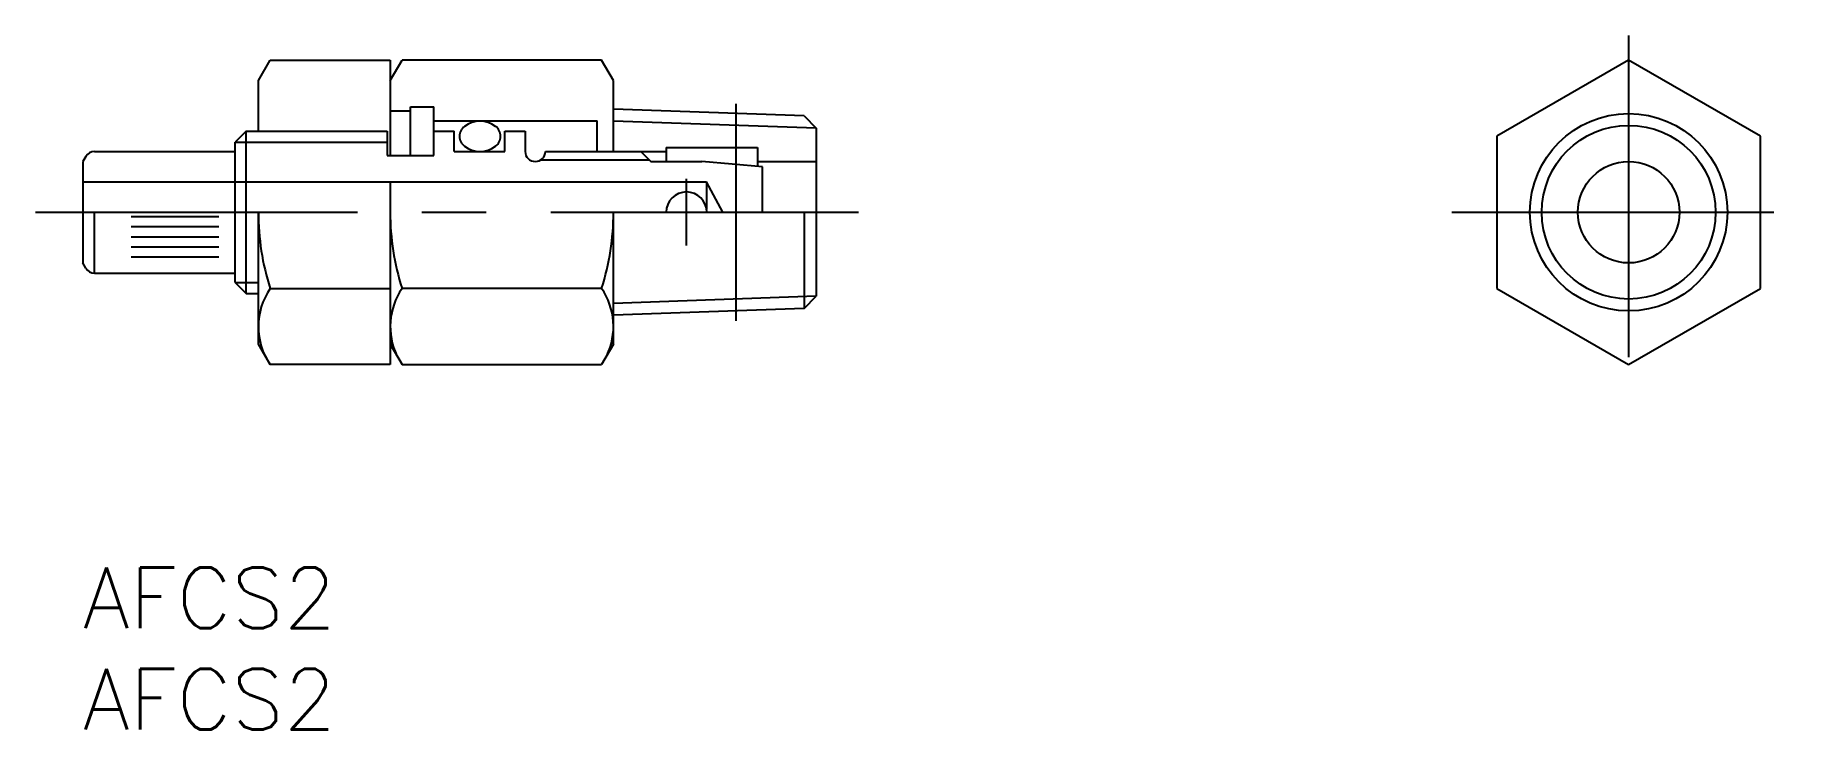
# Model space of a CAD drawing. Extents: x -2.3 to 84.9, y -8 to 26.2.
import ezdxf

# ---------------------------------------------------------------- set-up
doc = ezdxf.new("R2010")
doc.units = 0
doc.header["$LTSCALE"] = 0.5
doc.linetypes.add('CENTER', pattern=[50.8, 31.75, -6.35, 6.35, -6.35])
doc.layers.get('0').update_dxf_attribs({"linetype": 'CONTINUOUS'})
for name, color, linetype in [('MSM_CENTER', 1, 'CENTER'), ('MSM_CONTINUOUS', 7, 'CONTINUOUS'), ('MSM_NARROW', 5, 'CONTINUOUS'), ('MSM_PART_NUMBER', 7, 'CONTINUOUS')]:
    doc.layers.add(name, color=color, linetype=linetype)
doc.styles.get("Standard").update_dxf_attribs({"font": 'txt.shx', "height": 3, "bigfont": 'bigfont.shx'})

# ---------------------------------------------------------------- blocks, each defined once
blk = doc.blocks.new('*U11')
at = {"layer": 'MSM_PART_NUMBER'}
blk.add_text('AFCS2', height=3, dxfattribs=at).set_placement((0, -3))
blk = doc.blocks.new('*U12')
at = {"layer": 'MSM_PART_NUMBER'}
blk.add_text('AFCS2', height=3, dxfattribs=at).set_placement((0, -8))

msp = doc.modelspace()

# ---------------------------------------------------------------- linework, layer by layer
at = {"color": 7}
for p, q in [((8.65, 21.514), (8.65, 24.006)), ((33.5, 17.513), (33.5, 19.751))]:
    msp.add_line(p, q, dxfattribs=at)
at = {"layer": 'MSM_CENTER'}
for p, q in [((76.19, 26.234), (76.19, 8.792)), ((32.18, 22.863), (32.18, 12.163)), ((29.75, 15.866), (29.75, 19.16)), ((-2.34, 17.513), (38.223, 17.513)), ((67.469, 17.513), (84.911, 17.513))]:
    msp.add_line(p, q, dxfattribs=at)
at = {"layer": 'MSM_CONTINUOUS'}
for p, q in [((8.65, 24.006), (9.231, 25.011)), ((9.231, 25.011), (15.15, 25.011)), ((15.15, 24.006), (15.731, 25.011)), ((15.15, 25.011), (15.15, 20.314)), ((25.569, 25.011), (15.731, 25.011)), ((26.15, 24.006), (25.569, 25.011)), ((76.19, 25.019), (69.69, 21.266)), ((82.69, 21.266), (76.19, 25.019)), ((26.15, 20.51), (26.15, 24.006)), ((16.15, 20.313), (16.15, 22.713)), ((16.15, 22.713), (17.3, 22.713)), ((17.3, 20.312), (17.3, 22.713)), ((15.15, 22.513), (16.15, 22.513)), ((17.3, 22.513), (17.3, 22.513)), ((17.3, 22.013), (25.35, 22.013)), ((25.35, 20.51), (25.35, 22.013)), ((35.548, 22.259), (26.15, 22.588)), ((35.548, 22.259), (36.15, 21.657)), ((8.041, 21.513), (7.5, 20.972)), ((7.5, 14.055), (7.5, 20.972)), ((8.041, 21.513), (15, 21.513)), ((8.041, 13.513), (8.041, 21.513)), ((15, 21.513), (15, 20.314)), ((15.15, 21.513), (15.152, 21.513)), ((17.3, 21.513), (18.3, 21.513)), ((18.3, 20.513), (18.3, 21.513)), ((20.8, 21.513), (21.8, 21.513)), ((20.8, 20.513), (20.8, 21.513)), ((21.8, 21.513), (21.8, 20.513)), ((36.15, 21.657), (36.15, 13.369)), ((69.69, 21.266), (69.69, 13.76)), ((82.69, 13.76), (82.69, 21.266)), ((0.144, 20.263), (0, 20.013)), ((0.577, 20.513), (7.5, 20.513)), ((15, 20.314), (17.3, 20.312)), ((22.8, 20.513), (27.499, 20.513)), ((27.499, 20.513), (28, 20.013)), ((28.75, 20.713), (33.25, 20.713)), ((28.75, 20.713), (28.75, 20.013)), ((33.25, 20.713), (33.25, 19.772)), ((0, 20.013), (0, 15.013)), ((28, 20.013), (30.5, 20.013)), ((33.5, 19.751), (30.5, 20.013)), ((33.25, 20.013), (36.15, 20.013)), ((0, 19.013), (30.74, 19.013)), ((15.15, 19.018), (15.15, 10)), ((30.74, 19.013), (30.74, 17.651)), ((31.538, 17.513), (30.74, 19.013)), ((0.577, 14.513), (0.577, 17.515)), ((8.65, 11.006), (8.65, 17.513)), ((26.15, 11.006), (26.15, 17.513)), ((35.548, 17.513), (35.548, 12.767)), ((2.386, 17.308), (6.693, 17.308)), ((2.386, 16.808), (6.693, 16.808)), ((2.386, 16.308), (6.693, 16.308)), ((2.386, 15.808), (6.693, 15.808)), ((0.144, 14.763), (0, 15.013)), ((2.386, 15.308), (6.693, 15.308)), ((0.577, 14.513), (7.5, 14.513)), ((7.5, 14.055), (8.041, 13.513)), ((8.041, 13.513), (8.65, 13.513)), ((9.231, 13.753), (15.15, 13.753)), ((15.15, 13.513), (15.15, 13.513)), ((25.569, 13.753), (15.731, 13.753)), ((35.548, 12.767), (36.15, 13.369)), ((69.69, 13.76), (76.19, 10.007)), ((76.19, 10.007), (82.69, 13.76)), ((35.548, 12.767), (26.15, 12.438)), ((9.231, 10), (8.65, 11.006)), ((15.15, 11.006), (15.731, 10)), ((26.15, 11.006), (25.569, 10)), ((15.15, 10), (9.231, 10)), ((15.731, 10), (25.569, 10))]:
    msp.add_line(p, q, dxfattribs=at)
at = {"layer": 'MSM_CONTINUOUS', "linetype": 'CONTINUOUS'}
msp.add_line((18.3, 20.513), (20.8, 20.513), dxfattribs=at)
at = {"layer": 'MSM_CONTINUOUS'}
for radius in [4.864, 2.5]:
    msp.add_circle((76.19, 17.513), radius, dxfattribs=at)
for centre, radius, start, end in [((19.576, 20.729), 1.272, 53.13337, 126.86663), ((19.166, 21.258), 0.603, 125.82698, 234.17302), ((19.987, 21.258), 0.603, 305.82698, 54.17302), ((0.577, 20.013), 0.5, 90, 150), ((19.576, 21.786), 1.272, 233.13337, 306.86663), ((22.3, 20.513), 0.5, 179.97495, 359.97454), ((29.75, 17.513), 1, 0, 180), ((21.07, 17.506), 12.42, 179.96559, 197.58792), ((27.569, 17.506), 12.419, 179.96549, 197.58795), ((13.731, 17.506), 12.419, 342.41205, 0.03451), ((0.577, 15.013), 0.5, 210, 270), ((11.973, 11.876), 3.323, 145.61575, 214.38425), ((18.473, 11.876), 3.323, 145.61575, 205.61575), ((22.827, 11.876), 3.323, 334.38425, 34.38425)]:
    msp.add_arc(centre, radius, start, end, dxfattribs=at)
at = {"layer": 'MSM_NARROW'}
for p, q in [((36.15, 21.657), (26.15, 22.007)), ((7.5, 20.972), (15, 20.972)), ((22.579, 20.099), (27.914, 20.099)), ((27.499, 20.513), (28.75, 20.513)), ((7.5, 14.055), (8.65, 14.055)), ((15.15, 14.055), (15.15, 14.055)), ((36.15, 13.369), (26.15, 13.019))]:
    msp.add_line(p, q, dxfattribs=at)
msp.add_circle((76.19, 17.513), 4.283, dxfattribs=at)

# ---------------------------------------------------------------- block references
at = {"layer": 'MSM_CONTINUOUS'}
for name in ['*U11', '*U12']:
    msp.add_blockref(name, (0, 0), dxfattribs=at)

doc.saveas('drawing.dxf')
